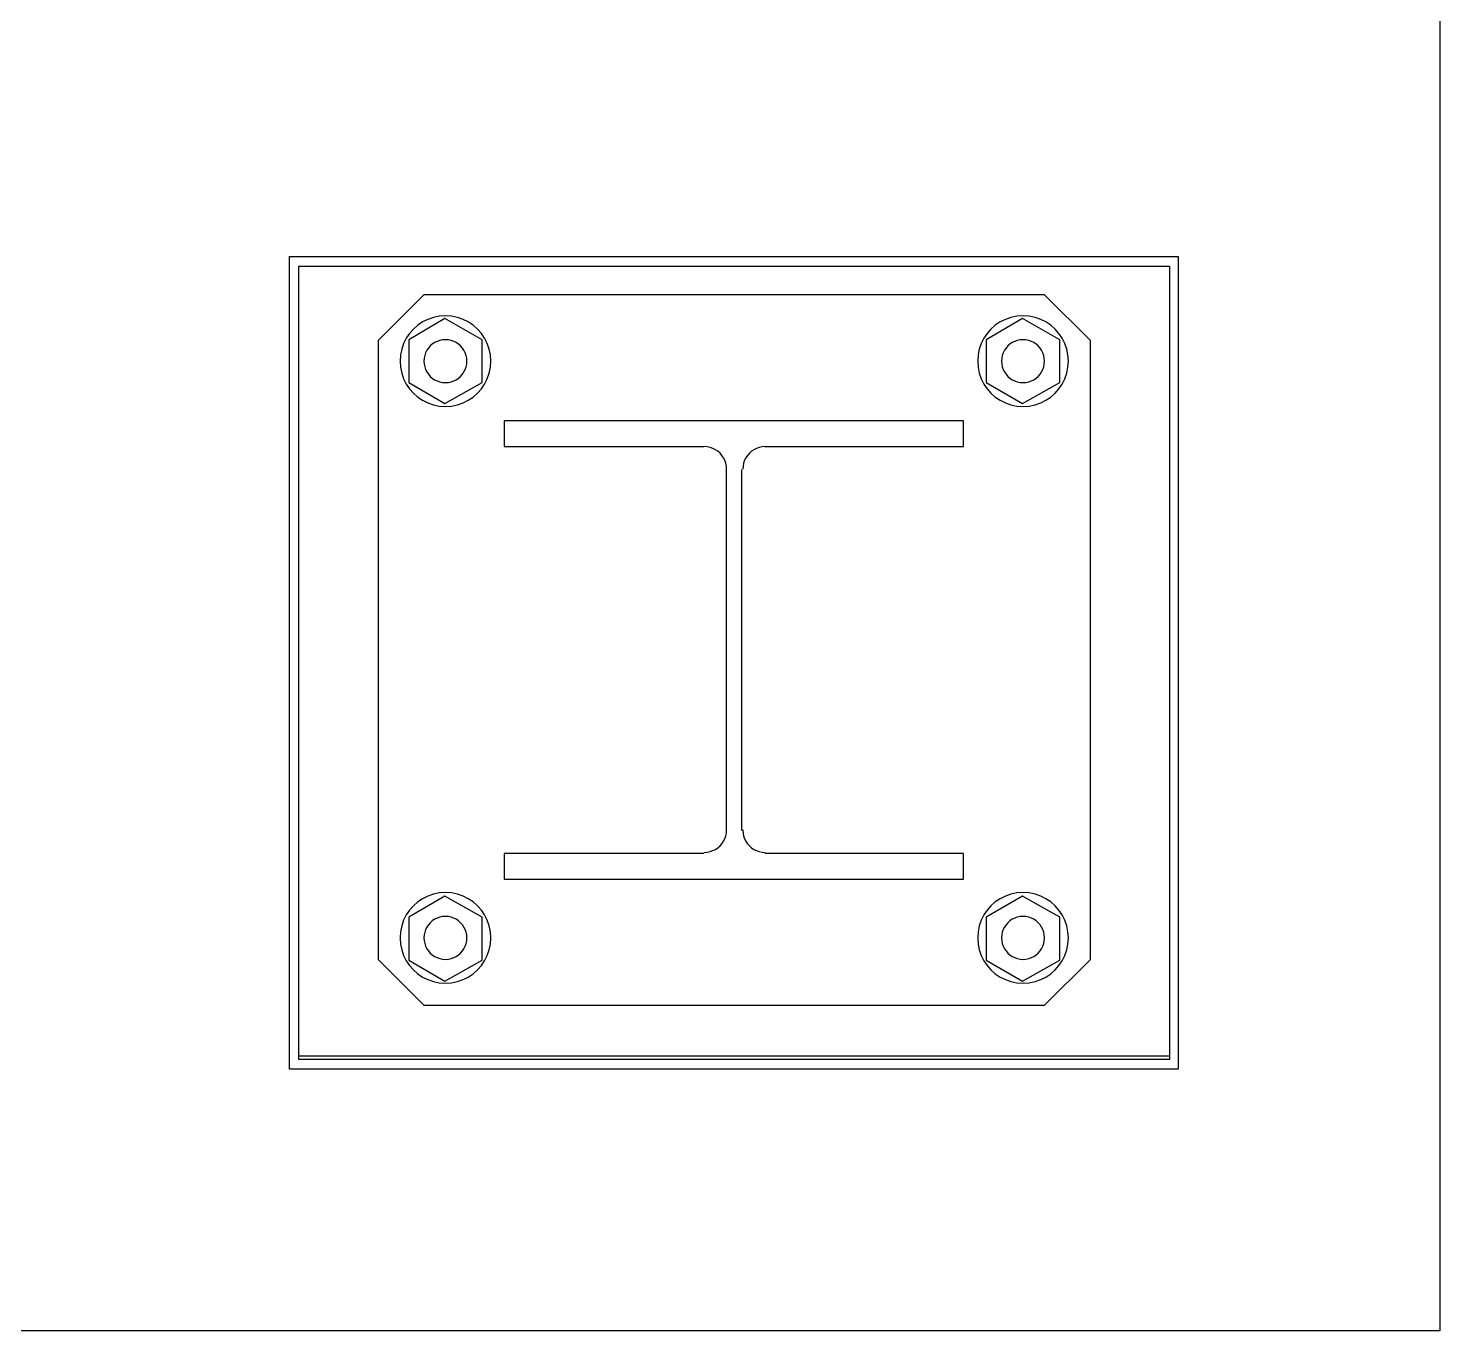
# Model space of a CAD drawing. Header units: millimetres. Extents: x 7649 to 34105, y 3983 to 25377.
# Drawn here: x 33323 to 34105, y 5375 to 6097 of the extents above; entities that cross this region are included whole.
import ezdxf

# ---------------------------------------------------------------- set-up
doc = ezdxf.new("R2010")
doc.units = ezdxf.units.MM

msp = doc.modelspace()

# ---------------------------------------------------------------- linework, layer by layer
at = {"layer": 'GEOMETRY', "color": 7}
for p, q in [((34105.14444, 21876.45556), (34105.14444, 5374.92222)), ((33542.11111, 5949.06806), (33516.71111, 5923.66806)), ((33886.06944, 5949.06806), (33542.11111, 5949.06806)), ((33911.46944, 5923.66806), (33886.06944, 5949.06806)), ((33553.75278, 5935.83889), (33533.64444, 5924.19722)), ((33538.65767, 5932.18909), (33536.24377, 5930.06437)), ((33541.33084, 5933.99465), (33538.65767, 5932.18909)), ((33544.23333, 5935.45111), (33541.33084, 5933.99465)), ((33547.33522, 5936.52852), (33544.23333, 5935.45111)), ((33550.60654, 5937.19693), (33547.33522, 5936.52852)), ((33554.01736, 5937.42639), (33550.60654, 5937.19693)), ((33574.39028, 5924.19722), (33553.75278, 5935.83889)), ((33557.42818, 5937.19693), (33554.01736, 5937.42639)), ((33560.69951, 5936.52852), (33557.42818, 5937.19693)), ((33563.80139, 5935.45111), (33560.69951, 5936.52852)), ((33566.70389, 5933.99465), (33563.80139, 5935.45111)), ((33569.37706, 5932.18909), (33566.70389, 5933.99465)), ((33571.79095, 5930.06437), (33569.37706, 5932.18909)), ((33873.89861, 5935.83889), (33853.79028, 5924.19722)), ((33858.8035, 5932.18909), (33856.3896, 5930.06437)), ((33861.47667, 5933.99465), (33858.8035, 5932.18909)), ((33864.37917, 5935.45111), (33861.47667, 5933.99465)), ((33867.48105, 5936.52852), (33864.37917, 5935.45111)), ((33870.75237, 5937.19693), (33867.48105, 5936.52852)), ((33874.16319, 5937.42639), (33870.75237, 5937.19693)), ((33894.53611, 5924.19722), (33873.89861, 5935.83889)), ((33877.57402, 5937.19693), (33874.16319, 5937.42639)), ((33880.84534, 5936.52852), (33877.57402, 5937.19693)), ((33883.94722, 5935.45111), (33880.84534, 5936.52852)), ((33886.84972, 5933.99465), (33883.94722, 5935.45111)), ((33889.52289, 5932.18909), (33886.84972, 5933.99465)), ((33891.93679, 5930.06437), (33889.52289, 5932.18909)), ((33516.71111, 5923.66806), (33516.71111, 5580.76806)), ((33532.31357, 5924.97727), (33530.85715, 5922.07478)), ((33534.11909, 5927.65045), (33532.31357, 5924.97727)), ((33533.64444, 5924.19722), (33533.64444, 5900.38472)), ((33536.24377, 5930.06437), (33534.11909, 5927.65045)), ((33548.0082, 5922.57171), (33546.74195, 5921.71646)), ((33549.38305, 5923.2616), (33548.0082, 5922.57171)), ((33550.85232, 5923.77193), (33549.38305, 5923.2616)), ((33552.40182, 5924.08854), (33550.85232, 5923.77193)), ((33554.01736, 5924.19722), (33552.40182, 5924.08854)), ((33555.6329, 5924.08854), (33554.01736, 5924.19722)), ((33557.1824, 5923.77193), (33555.6329, 5924.08854)), ((33558.65167, 5923.2616), (33557.1824, 5923.77193)), ((33560.02653, 5922.57171), (33558.65167, 5923.2616)), ((33561.29277, 5921.71646), (33560.02653, 5922.57171)), ((33573.91564, 5927.65045), (33571.79095, 5930.06437)), ((33575.72116, 5924.97727), (33573.91564, 5927.65045)), ((33574.39028, 5900.38472), (33574.39028, 5924.19722)), ((33577.17758, 5922.07478), (33575.72116, 5924.97727)), ((33852.4594, 5924.97727), (33851.00298, 5922.07478)), ((33854.26492, 5927.65045), (33852.4594, 5924.97727)), ((33853.79028, 5924.19722), (33853.79028, 5900.38472)), ((33856.3896, 5930.06437), (33854.26492, 5927.65045)), ((33868.15403, 5922.57171), (33866.88778, 5921.71646)), ((33869.52888, 5923.2616), (33868.15403, 5922.57171)), ((33870.99816, 5923.77193), (33869.52888, 5923.2616)), ((33872.54766, 5924.08854), (33870.99816, 5923.77193)), ((33874.16319, 5924.19722), (33872.54766, 5924.08854)), ((33875.77873, 5924.08854), (33874.16319, 5924.19722)), ((33877.32823, 5923.77193), (33875.77873, 5924.08854)), ((33878.7975, 5923.2616), (33877.32823, 5923.77193)), ((33880.17236, 5922.57171), (33878.7975, 5923.2616)), ((33881.43861, 5921.71646), (33880.17236, 5922.57171)), ((33894.06147, 5927.65045), (33891.93679, 5930.06437)), ((33895.86699, 5924.97727), (33894.06147, 5927.65045)), ((33894.53611, 5900.38472), (33894.53611, 5924.19722)), ((33897.32341, 5922.07478), (33895.86699, 5924.97727)), ((33911.46944, 5580.76806), (33911.46944, 5923.66806)), ((33529.11139, 5915.70169), (33528.88194, 5912.29097)), ((33529.77977, 5918.97294), (33529.11139, 5915.70169)), ((33530.85715, 5922.07478), (33529.77977, 5918.97294)), ((33542.53644, 5915.45619), (33542.21981, 5913.90662)), ((33543.04681, 5916.9255), (33542.53644, 5915.45619)), ((33543.73674, 5918.30037), (33543.04681, 5916.9255)), ((33544.59203, 5919.56661), (33543.73674, 5918.30037)), ((33545.5985, 5920.71003), (33544.59203, 5919.56661)), ((33546.74195, 5921.71646), (33545.5985, 5920.71003)), ((33562.43623, 5920.71003), (33561.29277, 5921.71646)), ((33563.44269, 5919.56661), (33562.43623, 5920.71003)), ((33564.29799, 5918.30037), (33563.44269, 5919.56661)), ((33564.98791, 5916.9255), (33564.29799, 5918.30037)), ((33565.49829, 5915.45619), (33564.98791, 5916.9255)), ((33565.81491, 5913.90662), (33565.49829, 5915.45619)), ((33578.25495, 5918.97294), (33577.17758, 5922.07478)), ((33578.92333, 5915.70169), (33578.25495, 5918.97294)), ((33579.15278, 5912.29097), (33578.92333, 5915.70169)), ((33849.25723, 5915.70169), (33849.02778, 5912.29097)), ((33849.92561, 5918.97294), (33849.25723, 5915.70169)), ((33851.00298, 5922.07478), (33849.92561, 5918.97294)), ((33862.68227, 5915.45619), (33862.36564, 5913.90662)), ((33863.19264, 5916.9255), (33862.68227, 5915.45619)), ((33863.88257, 5918.30037), (33863.19264, 5916.9255)), ((33864.73786, 5919.56661), (33863.88257, 5918.30037)), ((33865.74433, 5920.71003), (33864.73786, 5919.56661)), ((33866.88778, 5921.71646), (33865.74433, 5920.71003)), ((33882.58206, 5920.71003), (33881.43861, 5921.71646)), ((33883.58853, 5919.56661), (33882.58206, 5920.71003)), ((33884.44382, 5918.30037), (33883.58853, 5919.56661)), ((33885.13375, 5916.9255), (33884.44382, 5918.30037)), ((33885.64412, 5915.45619), (33885.13375, 5916.9255)), ((33885.96075, 5913.90662), (33885.64412, 5915.45619)), ((33898.40078, 5918.97294), (33897.32341, 5922.07478)), ((33899.06916, 5915.70169), (33898.40078, 5918.97294)), ((33899.29861, 5912.29097), (33899.06916, 5915.70169)), ((33528.88194, 5912.29097), (33529.11139, 5908.88026)), ((33529.11139, 5908.88026), (33529.77977, 5905.60901)), ((33542.21981, 5913.90662), (33542.11111, 5912.29097)), ((33542.11111, 5912.29097), (33542.21981, 5910.67533)), ((33542.21981, 5910.67533), (33542.53644, 5909.12575)), ((33542.53644, 5909.12575), (33543.04681, 5907.65644)), ((33543.04681, 5907.65644), (33543.73674, 5906.28158)), ((33564.29799, 5906.28158), (33564.98791, 5907.65644)), ((33564.98791, 5907.65644), (33565.49829, 5909.12575)), ((33565.49829, 5909.12575), (33565.81491, 5910.67533)), ((33565.92361, 5912.29097), (33565.81491, 5913.90662)), ((33565.81491, 5910.67533), (33565.92361, 5912.29097)), ((33578.25495, 5905.60901), (33578.92333, 5908.88026)), ((33578.92333, 5908.88026), (33579.15278, 5912.29097)), ((33849.02778, 5912.29097), (33849.25723, 5908.88026)), ((33849.25723, 5908.88026), (33849.92561, 5905.60901)), ((33862.36564, 5913.90662), (33862.25694, 5912.29097)), ((33862.25694, 5912.29097), (33862.36564, 5910.67533)), ((33862.36564, 5910.67533), (33862.68227, 5909.12575)), ((33862.68227, 5909.12575), (33863.19264, 5907.65644)), ((33863.19264, 5907.65644), (33863.88257, 5906.28158)), ((33884.44382, 5906.28158), (33885.13375, 5907.65644)), ((33885.13375, 5907.65644), (33885.64412, 5909.12575)), ((33885.64412, 5909.12575), (33885.96075, 5910.67533)), ((33886.06944, 5912.29097), (33885.96075, 5913.90662)), ((33885.96075, 5910.67533), (33886.06944, 5912.29097)), ((33898.40078, 5905.60901), (33899.06916, 5908.88026)), ((33899.06916, 5908.88026), (33899.29861, 5912.29097)), ((33529.77977, 5905.60901), (33530.85715, 5902.50716)), ((33530.85715, 5902.50716), (33532.31357, 5899.60468)), ((33532.31357, 5899.60468), (33534.11909, 5896.9315)), ((33533.64444, 5900.38472), (33553.75278, 5888.74306)), ((33543.73674, 5906.28158), (33544.59203, 5905.01534)), ((33544.59203, 5905.01534), (33545.5985, 5903.87191)), ((33545.5985, 5903.87191), (33546.74195, 5902.86548)), ((33546.74195, 5902.86548), (33548.0082, 5902.01023)), ((33548.0082, 5902.01023), (33549.38305, 5901.32035)), ((33549.38305, 5901.32035), (33550.85232, 5900.81001)), ((33550.85232, 5900.81001), (33552.40182, 5900.49341)), ((33552.40182, 5900.49341), (33554.01736, 5900.38472)), ((33553.75278, 5888.74306), (33574.39028, 5900.38472)), ((33554.01736, 5900.38472), (33555.6329, 5900.49341)), ((33555.6329, 5900.49341), (33557.1824, 5900.81001)), ((33557.1824, 5900.81001), (33558.65167, 5901.32035)), ((33558.65167, 5901.32035), (33560.02653, 5902.01023)), ((33560.02653, 5902.01023), (33561.29277, 5902.86548)), ((33561.29277, 5902.86548), (33562.43623, 5903.87191)), ((33562.43623, 5903.87191), (33563.44269, 5905.01534)), ((33563.44269, 5905.01534), (33564.29799, 5906.28158)), ((33573.91564, 5896.9315), (33575.72116, 5899.60468)), ((33575.72116, 5899.60468), (33577.17758, 5902.50716)), ((33577.17758, 5902.50716), (33578.25495, 5905.60901)), ((33849.92561, 5905.60901), (33851.00298, 5902.50716)), ((33851.00298, 5902.50716), (33852.4594, 5899.60468)), ((33852.4594, 5899.60468), (33854.26492, 5896.9315)), ((33853.79028, 5900.38472), (33873.89861, 5888.74306)), ((33863.88257, 5906.28158), (33864.73786, 5905.01534)), ((33864.73786, 5905.01534), (33865.74433, 5903.87191)), ((33865.74433, 5903.87191), (33866.88778, 5902.86548)), ((33866.88778, 5902.86548), (33868.15403, 5902.01023)), ((33868.15403, 5902.01023), (33869.52888, 5901.32035)), ((33869.52888, 5901.32035), (33870.99816, 5900.81001)), ((33870.99816, 5900.81001), (33872.54766, 5900.49341)), ((33872.54766, 5900.49341), (33874.16319, 5900.38472)), ((33873.89861, 5888.74306), (33894.53611, 5900.38472)), ((33874.16319, 5900.38472), (33875.77873, 5900.49341)), ((33875.77873, 5900.49341), (33877.32823, 5900.81001)), ((33877.32823, 5900.81001), (33878.7975, 5901.32035)), ((33878.7975, 5901.32035), (33880.17236, 5902.01023)), ((33880.17236, 5902.01023), (33881.43861, 5902.86548)), ((33881.43861, 5902.86548), (33882.58206, 5903.87191)), ((33882.58206, 5903.87191), (33883.58853, 5905.01534)), ((33883.58853, 5905.01534), (33884.44382, 5906.28158)), ((33894.06147, 5896.9315), (33895.86699, 5899.60468)), ((33895.86699, 5899.60468), (33897.32341, 5902.50716)), ((33897.32341, 5902.50716), (33898.40078, 5905.60901)), ((33534.11909, 5896.9315), (33536.24377, 5894.51757)), ((33536.24377, 5894.51757), (33538.65767, 5892.39286)), ((33538.65767, 5892.39286), (33541.33084, 5890.58729)), ((33566.70389, 5890.58729), (33569.37706, 5892.39286)), ((33569.37706, 5892.39286), (33571.79095, 5894.51757)), ((33571.79095, 5894.51757), (33573.91564, 5896.9315)), ((33854.26492, 5896.9315), (33856.3896, 5894.51757)), ((33856.3896, 5894.51757), (33858.8035, 5892.39286)), ((33858.8035, 5892.39286), (33861.47667, 5890.58729)), ((33886.84972, 5890.58729), (33889.52289, 5892.39286)), ((33889.52289, 5892.39286), (33891.93679, 5894.51757)), ((33891.93679, 5894.51757), (33894.06147, 5896.9315)), ((33541.33084, 5890.58729), (33544.23333, 5889.13083)), ((33544.23333, 5889.13083), (33547.33522, 5888.05342)), ((33547.33522, 5888.05342), (33550.60654, 5887.38501)), ((33550.60654, 5887.38501), (33554.01736, 5887.15556)), ((33554.01736, 5887.15556), (33557.42818, 5887.38501)), ((33557.42818, 5887.38501), (33560.69951, 5888.05342)), ((33560.69951, 5888.05342), (33563.80139, 5889.13083)), ((33563.80139, 5889.13083), (33566.70389, 5890.58729)), ((33861.47667, 5890.58729), (33864.37917, 5889.13083)), ((33864.37917, 5889.13083), (33867.48105, 5888.05342)), ((33867.48105, 5888.05342), (33870.75237, 5887.38501)), ((33870.75237, 5887.38501), (33874.16319, 5887.15556)), ((33874.16319, 5887.15556), (33877.57402, 5887.38501)), ((33877.57402, 5887.38501), (33880.84534, 5888.05342)), ((33880.84534, 5888.05342), (33883.94722, 5889.13083)), ((33883.94722, 5889.13083), (33886.84972, 5890.58729)), ((33841.09028, 5879.21806), (33586.56111, 5879.21806)), ((33586.56111, 5879.21806), (33586.56111, 5864.93056)), ((33841.09028, 5864.93056), (33841.09028, 5879.21806)), ((33586.56111, 5864.93056), (33697.15694, 5864.93056)), ((33699.10914, 5864.81703), (33697.42153, 5864.93056)), ((33700.72768, 5864.48634), (33699.10914, 5864.81703)), ((33702.26235, 5863.95331), (33700.72768, 5864.48634)), ((33703.69834, 5863.23274), (33702.26235, 5863.95331)), ((33705.02084, 5862.33945), (33703.69834, 5863.23274)), ((33706.21505, 5861.28827), (33705.02084, 5862.33945)), ((33707.26616, 5860.09401), (33706.21505, 5861.28827)), ((33708.15935, 5858.77149), (33707.26616, 5860.09401)), ((33721.44357, 5860.09401), (33720.55037, 5858.77149)), ((33722.49467, 5861.28827), (33721.44357, 5860.09401)), ((33723.68888, 5862.33945), (33722.49467, 5861.28827)), ((33725.01138, 5863.23274), (33723.68888, 5862.33945)), ((33726.44737, 5863.95331), (33725.01138, 5863.23274)), ((33727.98204, 5864.48634), (33726.44737, 5863.95331)), ((33729.60058, 5864.81703), (33727.98204, 5864.48634)), ((33731.28819, 5864.93056), (33729.60058, 5864.81703)), ((33731.02361, 5864.93056), (33841.09028, 5864.93056)), ((33708.87984, 5857.33553), (33708.15935, 5858.77149)), ((33709.4128, 5855.80093), (33708.87984, 5857.33553)), ((33709.74344, 5854.18253), (33709.4128, 5855.80093)), ((33709.85694, 5852.49514), (33709.74344, 5854.18253)), ((33709.85694, 5652.20556), (33709.85694, 5852.23056)), ((33718.32361, 5652.20556), (33718.32361, 5852.23056)), ((33718.96628, 5854.18253), (33718.85278, 5852.49514)), ((33719.29692, 5855.80093), (33718.96628, 5854.18253)), ((33719.82988, 5857.33553), (33719.29692, 5855.80093)), ((33720.55037, 5858.77149), (33719.82988, 5857.33553)), ((33708.87984, 5647.62975), (33709.4128, 5649.16434)), ((33709.4128, 5649.16434), (33709.74344, 5650.78275)), ((33709.74344, 5650.78275), (33709.85694, 5652.47014)), ((33718.85278, 5652.47014), (33718.96628, 5650.78275)), ((33718.96628, 5650.78275), (33719.29692, 5649.16434)), ((33719.29692, 5649.16434), (33719.82988, 5647.62975)), ((33700.72768, 5640.47893), (33702.26235, 5641.01197)), ((33702.26235, 5641.01197), (33703.69834, 5641.73254)), ((33703.69834, 5641.73254), (33705.02084, 5642.62583)), ((33705.02084, 5642.62583), (33706.21505, 5643.67701)), ((33706.21505, 5643.67701), (33707.26616, 5644.87127)), ((33707.26616, 5644.87127), (33708.15935, 5646.19379)), ((33708.15935, 5646.19379), (33708.87984, 5647.62975)), ((33719.82988, 5647.62975), (33720.55037, 5646.19379)), ((33720.55037, 5646.19379), (33721.44357, 5644.87127)), ((33721.44357, 5644.87127), (33722.49467, 5643.67701)), ((33722.49467, 5643.67701), (33723.68888, 5642.62583)), ((33723.68888, 5642.62583), (33725.01138, 5641.73254)), ((33725.01138, 5641.73254), (33726.44737, 5641.01197)), ((33726.44737, 5641.01197), (33727.98204, 5640.47893)), ((33697.15694, 5639.50556), (33586.56111, 5639.50556)), ((33586.56111, 5639.50556), (33586.56111, 5625.21806)), ((33697.42153, 5640.03472), (33699.10914, 5640.14824)), ((33699.10914, 5640.14824), (33700.72768, 5640.47893)), ((33727.98204, 5640.47893), (33729.60058, 5640.14824)), ((33729.60058, 5640.14824), (33731.28819, 5640.03472)), ((33841.09028, 5639.50556), (33731.02361, 5639.50556)), ((33841.09028, 5625.21806), (33841.09028, 5639.50556)), ((33550.60654, 5617.58026), (33547.33522, 5616.91186)), ((33554.01736, 5617.80972), (33550.60654, 5617.58026)), ((33557.42818, 5617.58026), (33554.01736, 5617.80972)), ((33560.69951, 5616.91186), (33557.42818, 5617.58026)), ((33586.56111, 5625.21806), (33841.09028, 5625.21806)), ((33870.75237, 5617.58026), (33867.48105, 5616.91186)), ((33874.16319, 5617.80972), (33870.75237, 5617.58026)), ((33877.57402, 5617.58026), (33874.16319, 5617.80972)), ((33880.84534, 5616.91186), (33877.57402, 5617.58026)), ((33553.75278, 5615.69306), (33533.64444, 5604.05139)), ((33536.24377, 5610.4477), (33534.11909, 5608.03378)), ((33538.65767, 5612.57242), (33536.24377, 5610.4477)), ((33541.33084, 5614.37799), (33538.65767, 5612.57242)), ((33544.23333, 5615.83445), (33541.33084, 5614.37799)), ((33547.33522, 5616.91186), (33544.23333, 5615.83445)), ((33574.39028, 5604.05139), (33553.75278, 5615.69306)), ((33563.80139, 5615.83445), (33560.69951, 5616.91186)), ((33566.70389, 5614.37799), (33563.80139, 5615.83445)), ((33569.37706, 5612.57242), (33566.70389, 5614.37799)), ((33571.79095, 5610.4477), (33569.37706, 5612.57242)), ((33573.91564, 5608.03378), (33571.79095, 5610.4477)), ((33873.89861, 5615.69306), (33853.79028, 5604.05139)), ((33856.3896, 5610.4477), (33854.26492, 5608.03378)), ((33858.8035, 5612.57242), (33856.3896, 5610.4477)), ((33861.47667, 5614.37799), (33858.8035, 5612.57242)), ((33864.37917, 5615.83445), (33861.47667, 5614.37799)), ((33867.48105, 5616.91186), (33864.37917, 5615.83445)), ((33894.53611, 5604.05139), (33873.89861, 5615.69306)), ((33883.94722, 5615.83445), (33880.84534, 5616.91186)), ((33886.84972, 5614.37799), (33883.94722, 5615.83445)), ((33889.52289, 5612.57242), (33886.84972, 5614.37799)), ((33891.93679, 5610.4477), (33889.52289, 5612.57242)), ((33894.06147, 5608.03378), (33891.93679, 5610.4477)), ((33530.85715, 5602.45812), (33529.77977, 5599.35627)), ((33532.31357, 5605.3606), (33530.85715, 5602.45812)), ((33534.11909, 5608.03378), (33532.31357, 5605.3606)), ((33533.64444, 5604.05139), (33533.64444, 5580.23889)), ((33546.74195, 5602.0998), (33545.5985, 5601.09337)), ((33548.0082, 5602.95504), (33546.74195, 5602.0998)), ((33549.38305, 5603.64493), (33548.0082, 5602.95504)), ((33550.85232, 5604.15527), (33549.38305, 5603.64493)), ((33552.40182, 5604.47187), (33550.85232, 5604.15527)), ((33554.01736, 5604.58056), (33552.40182, 5604.47187)), ((33555.6329, 5604.47187), (33554.01736, 5604.58056)), ((33557.1824, 5604.15527), (33555.6329, 5604.47187)), ((33558.65167, 5603.64493), (33557.1824, 5604.15527)), ((33560.02653, 5602.95504), (33558.65167, 5603.64493)), ((33561.29277, 5602.0998), (33560.02653, 5602.95504)), ((33562.43623, 5601.09337), (33561.29277, 5602.0998)), ((33575.72116, 5605.3606), (33573.91564, 5608.03378)), ((33574.39028, 5580.23889), (33574.39028, 5604.05139)), ((33577.17758, 5602.45812), (33575.72116, 5605.3606)), ((33578.25495, 5599.35627), (33577.17758, 5602.45812)), ((33851.00298, 5602.45812), (33849.92561, 5599.35627)), ((33852.4594, 5605.3606), (33851.00298, 5602.45812)), ((33854.26492, 5608.03378), (33852.4594, 5605.3606)), ((33853.79028, 5604.05139), (33853.79028, 5580.23889)), ((33866.88778, 5602.0998), (33865.74433, 5601.09337)), ((33868.15403, 5602.95504), (33866.88778, 5602.0998)), ((33869.52888, 5603.64493), (33868.15403, 5602.95504)), ((33870.99816, 5604.15527), (33869.52888, 5603.64493)), ((33872.54766, 5604.47187), (33870.99816, 5604.15527)), ((33874.16319, 5604.58056), (33872.54766, 5604.47187)), ((33875.77873, 5604.47187), (33874.16319, 5604.58056)), ((33877.32823, 5604.15527), (33875.77873, 5604.47187)), ((33878.7975, 5603.64493), (33877.32823, 5604.15527)), ((33880.17236, 5602.95504), (33878.7975, 5603.64493)), ((33881.43861, 5602.0998), (33880.17236, 5602.95504)), ((33882.58206, 5601.09337), (33881.43861, 5602.0998)), ((33895.86699, 5605.3606), (33894.06147, 5608.03378)), ((33894.53611, 5580.23889), (33894.53611, 5604.05139)), ((33897.32341, 5602.45812), (33895.86699, 5605.3606)), ((33898.40078, 5599.35627), (33897.32341, 5602.45812)), ((33529.11139, 5596.08502), (33528.88194, 5592.67431)), ((33529.77977, 5599.35627), (33529.11139, 5596.08502)), ((33542.21981, 5594.28995), (33542.11111, 5592.67431)), ((33542.53644, 5595.83952), (33542.21981, 5594.28995)), ((33543.04681, 5597.30883), (33542.53644, 5595.83952)), ((33543.73674, 5598.6837), (33543.04681, 5597.30883)), ((33544.59203, 5599.94994), (33543.73674, 5598.6837)), ((33545.5985, 5601.09337), (33544.59203, 5599.94994)), ((33563.44269, 5599.94994), (33562.43623, 5601.09337)), ((33564.29799, 5598.6837), (33563.44269, 5599.94994)), ((33564.98791, 5597.30883), (33564.29799, 5598.6837)), ((33565.49829, 5595.83952), (33564.98791, 5597.30883)), ((33565.81491, 5594.28995), (33565.49829, 5595.83952)), ((33565.92361, 5592.67431), (33565.81491, 5594.28995)), ((33578.92333, 5596.08502), (33578.25495, 5599.35627)), ((33579.15278, 5592.67431), (33578.92333, 5596.08502)), ((33849.25723, 5596.08502), (33849.02778, 5592.67431)), ((33849.92561, 5599.35627), (33849.25723, 5596.08502)), ((33862.36564, 5594.28995), (33862.25694, 5592.67431)), ((33862.68227, 5595.83952), (33862.36564, 5594.28995)), ((33863.19264, 5597.30883), (33862.68227, 5595.83952)), ((33863.88257, 5598.6837), (33863.19264, 5597.30883)), ((33864.73786, 5599.94994), (33863.88257, 5598.6837)), ((33865.74433, 5601.09337), (33864.73786, 5599.94994)), ((33883.58853, 5599.94994), (33882.58206, 5601.09337)), ((33884.44382, 5598.6837), (33883.58853, 5599.94994)), ((33885.13375, 5597.30883), (33884.44382, 5598.6837)), ((33885.64412, 5595.83952), (33885.13375, 5597.30883)), ((33885.96075, 5594.28995), (33885.64412, 5595.83952)), ((33886.06944, 5592.67431), (33885.96075, 5594.28995)), ((33899.06916, 5596.08502), (33898.40078, 5599.35627)), ((33899.29861, 5592.67431), (33899.06916, 5596.08502)), ((33528.88194, 5592.67431), (33529.11139, 5589.26359)), ((33529.11139, 5589.26359), (33529.77977, 5585.99234)), ((33542.11111, 5592.67431), (33542.21981, 5591.05866)), ((33542.21981, 5591.05866), (33542.53644, 5589.50909)), ((33542.53644, 5589.50909), (33543.04681, 5588.03978)), ((33543.04681, 5588.03978), (33543.73674, 5586.66491)), ((33543.73674, 5586.66491), (33544.59203, 5585.39867)), ((33563.44269, 5585.39867), (33564.29799, 5586.66491)), ((33564.29799, 5586.66491), (33564.98791, 5588.03978)), ((33564.98791, 5588.03978), (33565.49829, 5589.50909)), ((33565.49829, 5589.50909), (33565.81491, 5591.05866)), ((33565.81491, 5591.05866), (33565.92361, 5592.67431)), ((33578.25495, 5585.99234), (33578.92333, 5589.26359)), ((33578.92333, 5589.26359), (33579.15278, 5592.67431)), ((33849.02778, 5592.67431), (33849.25723, 5589.26359)), ((33849.25723, 5589.26359), (33849.92561, 5585.99234)), ((33862.25694, 5592.67431), (33862.36564, 5591.05866)), ((33862.36564, 5591.05866), (33862.68227, 5589.50909)), ((33862.68227, 5589.50909), (33863.19264, 5588.03978)), ((33863.19264, 5588.03978), (33863.88257, 5586.66491)), ((33863.88257, 5586.66491), (33864.73786, 5585.39867)), ((33883.58853, 5585.39867), (33884.44382, 5586.66491)), ((33884.44382, 5586.66491), (33885.13375, 5588.03978)), ((33885.13375, 5588.03978), (33885.64412, 5589.50909)), ((33885.64412, 5589.50909), (33885.96075, 5591.05866)), ((33885.96075, 5591.05866), (33886.06944, 5592.67431)), ((33898.40078, 5585.99234), (33899.06916, 5589.26359)), ((33899.06916, 5589.26359), (33899.29861, 5592.67431)), ((33516.71111, 5580.76806), (33542.11111, 5555.36806)), ((33529.77977, 5585.99234), (33530.85715, 5582.8905)), ((33530.85715, 5582.8905), (33532.31357, 5579.98801)), ((33532.31357, 5579.98801), (33534.11909, 5577.31483)), ((33533.64444, 5580.23889), (33553.75278, 5568.59722)), ((33544.59203, 5585.39867), (33545.5985, 5584.25525)), ((33545.5985, 5584.25525), (33546.74195, 5583.24882)), ((33546.74195, 5583.24882), (33548.0082, 5582.39357)), ((33548.0082, 5582.39357), (33549.38305, 5581.70368)), ((33549.38305, 5581.70368), (33550.85232, 5581.19335)), ((33550.85232, 5581.19335), (33552.40182, 5580.87674)), ((33552.40182, 5580.87674), (33554.01736, 5580.76806)), ((33553.75278, 5568.59722), (33574.39028, 5580.23889)), ((33554.01736, 5580.76806), (33555.6329, 5580.87674)), ((33555.6329, 5580.87674), (33557.1824, 5581.19335)), ((33557.1824, 5581.19335), (33558.65167, 5581.70368)), ((33558.65167, 5581.70368), (33560.02653, 5582.39357)), ((33560.02653, 5582.39357), (33561.29277, 5583.24882)), ((33561.29277, 5583.24882), (33562.43623, 5584.25525)), ((33562.43623, 5584.25525), (33563.44269, 5585.39867)), ((33573.91564, 5577.31483), (33575.72116, 5579.98801)), ((33575.72116, 5579.98801), (33577.17758, 5582.8905)), ((33577.17758, 5582.8905), (33578.25495, 5585.99234)), ((33849.92561, 5585.99234), (33851.00298, 5582.8905)), ((33851.00298, 5582.8905), (33852.4594, 5579.98801)), ((33852.4594, 5579.98801), (33854.26492, 5577.31483)), ((33853.79028, 5580.23889), (33873.89861, 5568.59722)), ((33864.73786, 5585.39867), (33865.74433, 5584.25525)), ((33865.74433, 5584.25525), (33866.88778, 5583.24882)), ((33866.88778, 5583.24882), (33868.15403, 5582.39357)), ((33868.15403, 5582.39357), (33869.52888, 5581.70368)), ((33869.52888, 5581.70368), (33870.99816, 5581.19335)), ((33870.99816, 5581.19335), (33872.54766, 5580.87674)), ((33872.54766, 5580.87674), (33874.16319, 5580.76806)), ((33873.89861, 5568.59722), (33894.53611, 5580.23889)), ((33874.16319, 5580.76806), (33875.77873, 5580.87674)), ((33875.77873, 5580.87674), (33877.32823, 5581.19335)), ((33877.32823, 5581.19335), (33878.7975, 5581.70368)), ((33878.7975, 5581.70368), (33880.17236, 5582.39357)), ((33880.17236, 5582.39357), (33881.43861, 5583.24882)), ((33881.43861, 5583.24882), (33882.58206, 5584.25525)), ((33882.58206, 5584.25525), (33883.58853, 5585.39867)), ((33886.06944, 5555.36806), (33911.46944, 5580.76806)), ((33894.06147, 5577.31483), (33895.86699, 5579.98801)), ((33895.86699, 5579.98801), (33897.32341, 5582.8905)), ((33897.32341, 5582.8905), (33898.40078, 5585.99234)), ((33534.11909, 5577.31483), (33536.24377, 5574.90091)), ((33536.24377, 5574.90091), (33538.65767, 5572.77619)), ((33538.65767, 5572.77619), (33541.33084, 5570.97062)), ((33541.33084, 5570.97062), (33544.23333, 5569.51416)), ((33563.80139, 5569.51416), (33566.70389, 5570.97062)), ((33566.70389, 5570.97062), (33569.37706, 5572.77619)), ((33569.37706, 5572.77619), (33571.79095, 5574.90091)), ((33571.79095, 5574.90091), (33573.91564, 5577.31483)), ((33854.26492, 5577.31483), (33856.3896, 5574.90091)), ((33856.3896, 5574.90091), (33858.8035, 5572.77619)), ((33858.8035, 5572.77619), (33861.47667, 5570.97062)), ((33861.47667, 5570.97062), (33864.37917, 5569.51416)), ((33883.94722, 5569.51416), (33886.84972, 5570.97062)), ((33886.84972, 5570.97062), (33889.52289, 5572.77619)), ((33889.52289, 5572.77619), (33891.93679, 5574.90091)), ((33891.93679, 5574.90091), (33894.06147, 5577.31483)), ((33544.23333, 5569.51416), (33547.33522, 5568.43675)), ((33547.33522, 5568.43675), (33550.60654, 5567.76835)), ((33550.60654, 5567.76835), (33554.01736, 5567.53889)), ((33554.01736, 5567.53889), (33557.42818, 5567.76835)), ((33557.42818, 5567.76835), (33560.69951, 5568.43675)), ((33560.69951, 5568.43675), (33563.80139, 5569.51416)), ((33864.37917, 5569.51416), (33867.48105, 5568.43675)), ((33867.48105, 5568.43675), (33870.75237, 5567.76835)), ((33870.75237, 5567.76835), (33874.16319, 5567.53889)), ((33874.16319, 5567.53889), (33877.57402, 5567.76835)), ((33877.57402, 5567.76835), (33880.84534, 5568.43675)), ((33880.84534, 5568.43675), (33883.94722, 5569.51416)), ((33542.11111, 5555.36806), (33886.06944, 5555.36806)), ((33472.79028, 5527.32222), (33955.39028, 5527.32222)), ((34105.14444, 5374.92222), (7649.45694, 5374.92222))]:
    msp.add_line(p, q, dxfattribs=at)
at = {"layer": 'RECTANGLES', "color": 7}
for p, q in [((34105.14444, 6115.22639), (34105.14444, 5374.92222)), ((33467.49861, 5970.23472), (33960.15278, 5970.23472)), ((33467.49861, 5519.91389), (33467.49861, 5970.23472)), ((33960.15278, 5970.23472), (33960.15278, 5519.91389)), ((33472.79028, 5964.94306), (33955.39028, 5964.94306)), ((33472.79028, 5525.20556), (33472.79028, 5964.94306)), ((33955.39028, 5964.94306), (33955.39028, 5525.20556)), ((33955.39028, 5525.20556), (33472.79028, 5525.20556)), ((33960.15278, 5519.91389), (33467.49861, 5519.91389)), ((34105.14444, 5374.92222), (33322.50694, 5374.92222))]:
    msp.add_line(p, q, dxfattribs=at)

doc.saveas('drawing.dxf')
